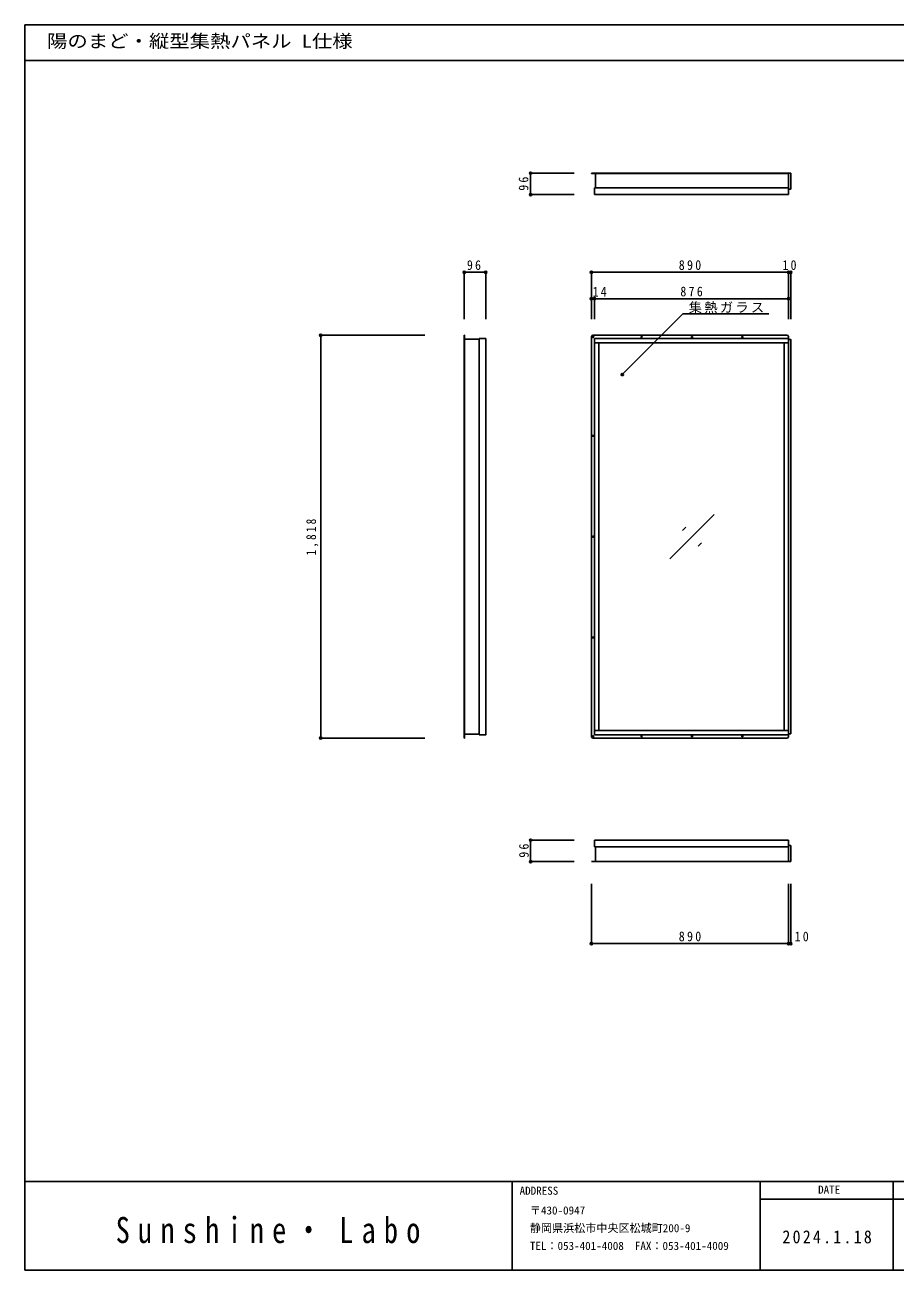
# Model space of a CAD drawing. Units: millimetres at full size, sheet at 1:20. Extents: x -3527 to 4553, y -2654 to 2966.
# Drawn here: x -3527 to 402, y -2654 to 2966 of the extents above; entities that cross this region are included whole.
import ezdxf
from ezdxf.enums import TextEntityAlignment as Align

# ---------------------------------------------------------------- set-up
doc = ezdxf.new("R2010")
doc.units = ezdxf.units.MM
doc.header["$LTSCALE"] = 20
doc.header["$PDMODE"] = 32
doc.header["$PDSIZE"] = 10
doc.layers.add('0-0', color=4, linetype='Continuous')
doc.layers.add('F-0', color=7, linetype='Continuous')
doc.styles.add('ＭＳ ゴシック', font='')
doc.styles.add('ＭＳ 明朝', font='')
doc.styles.get('ＭＳ ゴシック').set_extended_font_data('MS Gothic')
doc.styles.get('ＭＳ 明朝').set_extended_font_data('MS Mincho')

msp = doc.modelspace()

# ---------------------------------------------------------------- linework, layer by layer
at = {"layer": '0-0'}
for p, q in [((-1243.72, 2296.9), (-1243.72, 2199.9)), ((-1243.72, 2296.9), (-1047.53, 2296.9)), ((-1243.72, 2199.9), (-1047.53, 2199.9)), ((-1446.45, 1849.46), (-1543.45, 1849.46)), ((-1543.45, 1849.46), (-1543.45, 1637.4)), ((-1446.45, 1849.46), (-1446.45, 1637.4)), ((-969.45, 1849.46), (-969.45, 1637.4)), ((-969.45, 1849.46), (-79.45, 1849.46)), ((-79.45, 1849.46), (-79.45, 1637.4)), ((-79.45, 1849.46), (-69.45, 1849.46)), ((-69.45, 1849.46), (-69.45, 1637.4)), ((-969.45, 1730.04), (-955.45, 1730.04)), ((-969.45, 1730.04), (-969.45, 1637.4)), ((-955.45, 1730.04), (-955.45, 1637.4)), ((-955.45, 1730.04), (-79.45, 1730.04)), ((-79.45, 1730.04), (-79.45, 1637.4)), ((-830.11, 1387.76), (-556.21, 1661.66)), ((-556.21, 1661.66), (-169.12, 1661.66)), ((-2191.67, -252.82), (-2191.67, 1565.18)), ((-2191.67, 1565.18), (-1721.77, 1565.18)), ((-964.45, 1565.18), (-969.45, 1560.18)), ((-969.45, -247.82), (-969.45, 1560.18)), ((-964.45, 1565.18), (-84.45, 1565.18)), ((-84.45, 1565.18), (-79.45, 1560.18)), ((-79.45, 1560.18), (-79.45, 1547.18)), ((-615.45, 556.18), (-415.45, 756.18)), ((-557.88, 684.46), (-543.73, 698.6)), ((-487.16, 613.75), (-473.02, 627.89)), ((-2191.67, -252.82), (-1721.77, -252.82)), ((-969.45, -247.82), (-964.45, -252.82)), ((-84.45, -252.82), (-964.45, -252.82)), ((-84.45, -252.82), (-79.45, -247.82)), ((-79.45, -247.82), (-79.45, -234.82)), ((-1243.72, -713.74), (-1047.53, -713.74)), ((-1243.72, -810.74), (-1243.72, -713.74)), ((-1243.72, -810.74), (-1047.53, -810.74)), ((-969.45, -1180.44), (-969.45, -910.71)), ((-79.45, -1180.44), (-79.45, -910.71)), ((-69.45, -1180.44), (-69.45, -910.71)), ((-969.45, -1180.44), (-79.45, -1180.44)), ((-79.45, -1180.44), (-69.45, -1180.44))]:
    msp.add_line(p, q, dxfattribs=at)
at = {"layer": '0-0', "color": 7}
for p, q in [((-969.45, 2295.9), (-969.45, 2296.9)), ((-969.45, 2296.9), (-79.45, 2296.9)), ((-969.45, 2296.4), (-69.45, 2296.4)), ((-951.45, 2229.9), (-951.45, 2295.9)), ((-79.45, 2199.9), (-79.45, 2295.9)), ((-69.45, 2224.4), (-69.45, 2296.4)), ((-955.45, 2199.9), (-955.45, 2229.9)), ((-955.45, 2229.9), (-79.45, 2229.9)), ((-955.45, 2199.9), (-79.45, 2199.9)), ((-79.45, 2224.4), (-69.45, 2224.4)), ((-1543.45, 1565.18), (-1543.45, -252.82)), ((-1542.45, 1565.18), (-1543.45, 1565.18)), ((-1542.95, 1565.18), (-1542.95, -252.82)), ((-1542.45, 1565.18), (-1542.45, -252.82)), ((-1476.45, 1547.18), (-1542.45, 1547.18)), ((-1476.45, 1551.18), (-1476.45, -238.82)), ((-1446.45, 1551.18), (-1476.45, 1551.18)), ((-955.45, 1551.18), (-955.45, -238.82)), ((-955.45, 1551.18), (-79.45, 1551.18)), ((-955.45, 1531.18), (-79.45, 1531.18)), ((-935.45, 1531.18), (-935.45, -218.82)), ((-99.45, 1531.18), (-99.45, -218.82)), ((-79.45, 1551.18), (-79.45, -238.82)), ((-955.45, -218.82), (-79.45, -218.82)), ((-1542.45, -252.82), (-1543.45, -252.82)), ((-1476.45, -234.82), (-1542.45, -234.82)), ((-955.45, -238.82), (-79.45, -238.82)), ((-79.45, -234.32), (-69.45, -234.32)), ((-955.45, -713.74), (-955.45, -743.74)), ((-955.45, -713.74), (-79.45, -713.74)), ((-79.45, -713.74), (-79.45, -809.74)), ((-955.45, -743.74), (-79.45, -743.74)), ((-951.45, -743.74), (-951.45, -809.74)), ((-79.45, -738.24), (-69.45, -738.24)), ((-69.45, -738.24), (-69.45, -810.24)), ((-969.45, -809.74), (-969.45, -810.74)), ((-969.45, -810.24), (-69.45, -810.24)), ((-969.45, -810.74), (-79.45, -810.74))]:
    msp.add_line(p, q, dxfattribs=at)
for points in [[(-969.45, 2295.9), (-79.45, 2295.9), (-79.45, 2296.9)], [(-1446.45, 1551.18), (-1446.45, -238.82), (-1476.45, -238.82)], [(-79.45, 1546.68), (-69.45, 1546.68), (-69.45, -234.32)], [(-969.45, -809.74), (-79.45, -809.74), (-79.45, -810.74)]]:
    msp.add_lwpolyline(points, dxfattribs=at)
at = {"layer": '0-0'}
for centre in [(-961.45, 1557.18), (-742.95, 1557.18), (-515.45, 1557.18), (-287.95, 1557.18), (-961.45, 1111.18), (-961.45, 656.18), (-961.45, 201.18), (-961.45, -244.82), (-742.95, -244.82), (-515.45, -244.82), (-287.95, -244.82)]:
    msp.add_circle(centre, 2.5, dxfattribs=at)
at = {"layer": '0-0', "color": 5}
for p in [(-1243.72, 2296.9), (-1243.72, 2199.9), (-1543.45, 1849.46), (-1446.45, 1849.46), (-969.45, 1849.46), (-79.45, 1849.46), (-69.45, 1849.46), (-969.45, 1730.04), (-955.45, 1730.04), (-79.45, 1730.04), (-2191.67, 1565.18), (-830.11, 1387.76), (-2191.67, -252.82), (-1243.72, -713.74), (-1243.72, -810.74), (-969.45, -1180.44), (-79.45, -1180.44), (-69.45, -1180.44)]:
    msp.add_point(p, dxfattribs=at)
at = {"layer": 'F-0', "color": 5}
for p, q in [((-3527.18, 2805.87), (4552.82, 2805.87)), ((-3527.18, -2254.13), (4552.82, -2254.13)), ((4552.82, -2654.13), (-3527.18, -2654.13))]:
    msp.add_line(p, q, dxfattribs=at)
at = {"layer": 'F-0', "color": 2}
for p, q in [((-1327.18, -2654.13), (-1327.18, -2254.13)), ((-1327.18, -2654.13), (-1327.18, -2254.13)), ((-207.18, -2654.13), (-207.18, -2254.13)), ((-207.18, -2654.13), (-207.18, -2254.13)), ((392.82, -2254.13), (392.82, -2654.13)), ((-207.18, -2334.13), (652.82, -2334.13))]:
    msp.add_line(p, q, dxfattribs=at)
at = {"layer": 'F-0', "color": 5}
msp.add_lwpolyline([(-3527.18, -2654.13), (-3527.18, 2965.87), (4552.82, 2965.87)], dxfattribs=at)

# ---------------------------------------------------------------- texts
at = {"layer": '0-0', "color": 7, "char_height": 43.99, "attachment_point": 7, "rotation": 90, "style": 'ＭＳ ゴシック'}
for s, insert in [('\\T1.36;\\W0.9;96', (-1253.49, 2217.38)), ('\\T1.38;\\W0.85;1,818', (-2201.67, 571.18)), ('\\T1.36;\\W0.9;96', (-1251.74, -792.81))]:
    msp.add_mtext(s, dxfattribs=dict(at, insert=insert))
at = {"layer": '0-0', "color": 7, "char_height": 43.99, "attachment_point": 7, "style": 'ＭＳ ゴシック'}
for s, insert in [('\\T1.36;\\W0.9;96', (-1531.55, 1859.2)), ('\\T1.38;\\W0.9;890', (-574.95, 1859.46)), ('\\T1.36;\\W0.9;10', (-106.95, 1859.46)), ('\\T1.36;\\W0.9;14', (-964.1, 1739.86)), ('\\T1.38;\\W0.9;876', (-567.95, 1740.04)), ('\\T1.17;集熱ガラス', (-530.01, 1664.04)), ('\\T1.38;\\W0.9;890', (-574.95, -1170.44)), ('\\T1.36;\\W0.9;10', (-51.85, -1170.83))]:
    msp.add_mtext(s, dxfattribs=dict(at, insert=insert))
at = {"layer": 'F-0', "style": 'ＭＳ ゴシック', "width": 1.15}
msp.add_text('陽のまど・縦型集熱パネル L仕様', height=58.65, dxfattribs=at).set_placement((-3427.18, 2845.87), align=Align.BOTTOM_LEFT)
at = {"layer": 'F-0', "color": 4, "style": 'ＭＳ ゴシック'}
for s, p in [('ADDRESS', (-1293.63, -2325.15)), ('DATE', (54.16, -2320.38)), ('〒430-0947', (-1247.18, -2414.13)), ('静岡県浜松市中央区松城町200-9', (-1247.18, -2494.13)), ('TEL：053-401-4008  FAX：053-401-4009', (-1247.18, -2574.13))]:
    msp.add_text(s, height=36.66, dxfattribs=at).set_placement(p, align=Align.BOTTOM_LEFT)
at = {"layer": 'F-0', "color": 2, "insert": (-3117.18, -2534.13), "char_height": 117.3, "attachment_point": 7, "style": 'ＭＳ 明朝'}
msp.add_mtext('\\T1.58;\\W0.8;Sunshine・Labo', dxfattribs=at)
at = {"layer": 'F-0', "insert": (-107.18, -2534.13), "char_height": 58.65, "attachment_point": 7, "style": 'ＭＳ ゴシック'}
msp.add_mtext('\\T1.28;\\W0.9;2024.1.18', dxfattribs=at)

doc.saveas('drawing.dxf')
